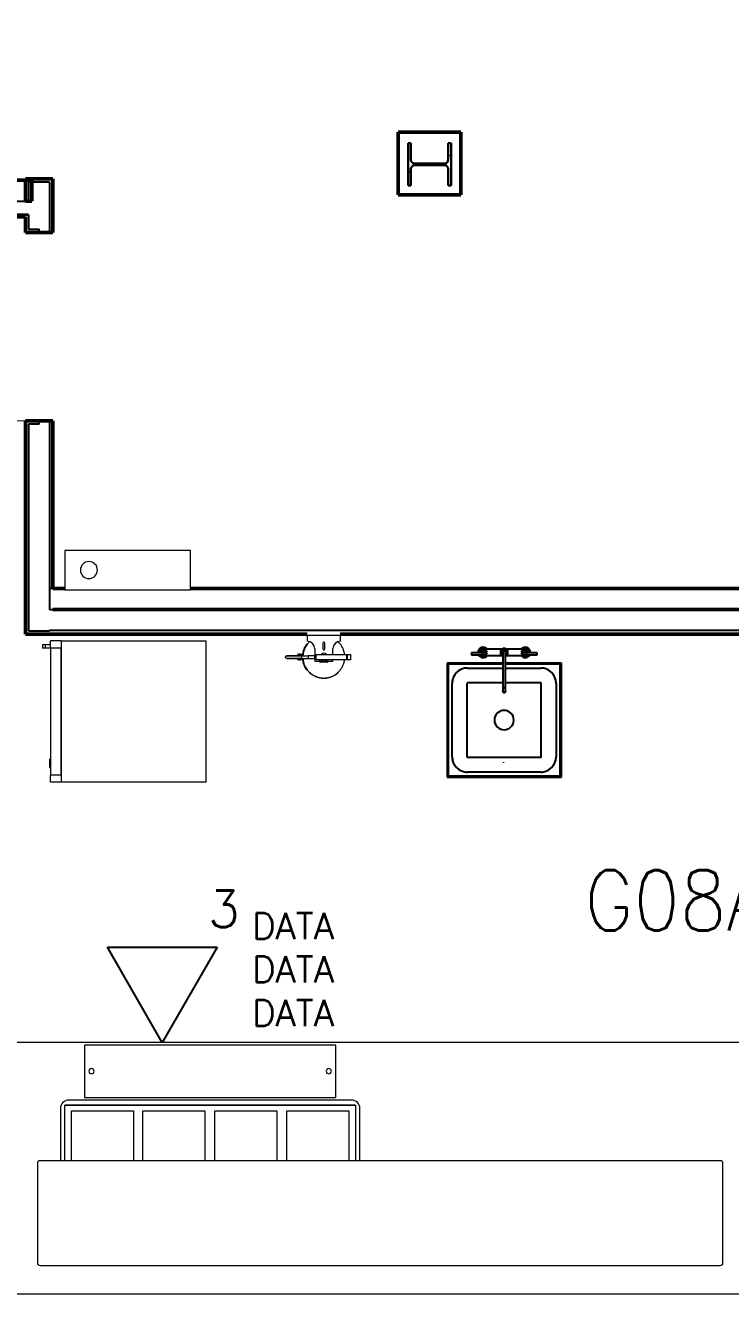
# Model space of a CAD drawing. Header units: inches. Extents: x -460 to 10305, y -938 to 5356.
# Drawn here: x 922.5 to 1057.3, y 827.4 to 1069.8 of the extents above; entities that cross this region are included whole.
import ezdxf
from ezdxf import colors
from ezdxf.entities.mleader import LeaderData, LeaderLine
from ezdxf.enums import TextEntityAlignment as Align
from ezdxf.math import Vec2, Vec3

# ---------------------------------------------------------------- set-up
doc = ezdxf.new("R2010")
doc.units = ezdxf.units.IN
doc.header["$MEASUREMENT"] = 0
doc.set_wipeout_variables(frame=1)
doc.layers.add('01-0263-G-DWG-BFP-ARCH$0$SP-CASE', color=11, linetype='Continuous', lineweight=13)
doc.layers.add('01-0263-G-DWG-BFP-ARCH$0$SP-COLUMNS', color=40, linetype='Continuous', lineweight=13)
for name, color, linetype in [('01-0263-G-DWG-BFP-ARCH$0$SP-DOOR', 5, 'Continuous'), ('01-0263-G-DWG-BFP-ARCH$0$SP-FIXT', 35, 'Continuous'), ('01-0263-G-DWG-BFP-ARCH$0$SP-RMNO', 7, 'Continuous'), ('01-0263-G-DWG-BFP-ARCH$0$SP-ROOM', 7, 'Continuous'), ('01-0263-G-DWG-BFP-ARCH$0$SP-WALL', 7, 'Continuous'), ('T-Comm-E', 1, 'Continuous'), ('T-Detl-Wrko-ISD50184 Kitchen Ringer', 150, 'Continuous')]:
    doc.layers.add(name, color=color, linetype=linetype)
doc.layers.get('01-0263-G-DWG-BFP-ARCH$0$SP-ROOM').off()
doc.styles.add('01-0263-G-DWG-BFP-ARCH$0$ROMANS', font='ROMANS.shx', dxfattribs={"width": 0.9})
doc.styles.add('3-32', font='SIMPLEX.shx', dxfattribs={"height": 9})

# ---------------------------------------------------------------- blocks, each defined once
blk = doc.blocks.new('01-0263-G-DWG-BFP-ARCH$0$W-Wide Flange-Column - W8X40-V50-GROUND FLOOR - PROPOSED')
at = {"layer": '01-0263-G-DWG-BFP-ARCH$0$SP-COLUMNS', "lineweight": 9}
h = blk.add_hatch(dxfattribs=at)
h.set_pattern_fill('FP_62', color=256, style=0, pattern_type=2)
h.set_pattern_definition([(315, (-320.972, 290.9), (9.5035, 9.5035), []), (315, (-306.572, 290.9), (9.5035, 9.5035), [])])
h.paths.add_polyline_path([(-4.04, -3.57), (-4.04, -4.13), (4.03, -4.13), (4.03, -3.57), (0.87, -3.57), (0.38, -3.36), (0.18, -2.88), (0.18, 2.87), (0.38, 3.36), (0.87, 3.56), (4.03, 3.56), (4.03, 4.12), (-4.04, 4.12), (-4.04, 3.56), (-0.87, 3.56), (-0.38, 3.36), (-0.18, 2.87), (-0.18, -2.88), (-0.38, -3.36), (-0.87, -3.57)], flags=0)
at = {"layer": '01-0263-G-DWG-BFP-ARCH$0$SP-COLUMNS', "lineweight": 30}
for p, q in [((4.03, 4.12), (-4.04, 4.12)), ((-4.04, 4.12), (-4.04, 3.56)), ((-4.04, 3.56), (-0.87, 3.56)), ((-0.18, 2.87), (-0.18, -2.88)), ((0.18, -2.88), (0.18, 2.87)), ((0.87, 3.56), (4.03, 3.56)), ((4.03, 3.56), (4.03, 4.12)), ((-0.87, -3.57), (-4.04, -3.57)), ((-4.04, -3.57), (-4.04, -4.13)), ((-4.04, -4.13), (4.03, -4.13)), ((4.03, -3.57), (0.87, -3.57)), ((4.03, -4.13), (4.03, -3.57))]:
    blk.add_line(p, q, dxfattribs=at)
for centre, start, end in [((-0.87, 2.87), 0, 90), ((0.87, 2.87), 90, 180), ((-0.87, -2.88), 270, 0), ((0.87, -2.88), 180, 270)]:
    blk.add_arc(centre, 0.69, start, end, dxfattribs=at)
blk = doc.blocks.new('01-0263-G-DWG-BFP-ARCH$0$FMGRM1')
at = {"style": '01-0263-G-DWG-BFP-ARCH$0$ROMANS', "width": 0.9}
for tag, p in [('RMAREA', (0, -0.2836)), ('DATA1', (0, -0.443)), ('DATA2', (0, -0.6024)), ('DATA3', (0, -0.7618)), ('DATA4', (0, -0.9213)), ('DATA5', (0, -1.0807))]:
    blk.add_attdef(tag, text='', height=0.1172, dxfattribs=at).set_placement(p, align=Align.CENTER)
at = {"linetype": 'Continuous'}
blk.add_wipeout([(-0.375, -0.125), (0.375, -0.125), (0.375, 0.125), (-0.375, 0.125)], dxfattribs=at)
at = {"layer": '01-0263-G-DWG-BFP-ARCH$0$SP-RMNO', "style": '01-0263-G-DWG-BFP-ARCH$0$ROMANS', "width": 0.9}
blk.add_attdef('RMNUMB', text='', height=0.16, dxfattribs=at).set_placement((0, 0), align=Align.MIDDLE)
blk = doc.blocks.new('01-0263-G-DWG-BFP-ARCH', base_point=(1295.16, 1352.86))
at = {"layer": '01-0263-G-DWG-BFP-ARCH$0$SP-CASE'}
for p, q in [((2248.94, 2319.12), (2224.94, 2319.12)), ((2224.94, 2319.12), (2224.94, 2311.62)), ((2248.94, 2311.62), (2248.94, 2319.12)), ((2224.94, 2311.62), (2248.94, 2311.62)), ((2220.7, 2301.18), (2221.2, 2301.18)), ((2220.7, 2301.18), (2220.7, 2300.43)), ((2221.2, 2301.18), (2222.2, 2301.18)), ((2221.2, 2301.18), (2221.2, 2300.43)), ((2222.2, 2300.54), (2222.2, 2301.87)), ((2224.26, 2301.87), (2222.2, 2301.87)), ((2224.26, 2301.87), (2224.26, 2300.54)), ((2224.26, 2301.87), (2251.95, 2301.87)), ((2224.26, 2301.87), (2224.26, 2274.87)), ((2251.95, 2274.87), (2251.95, 2301.87)), ((2271.27, 2301.18), (2271.18, 2301.27)), ((2277.61, 2302.87), (2271.28, 2302.87)), ((2271.28, 2302.87), (2271.28, 2301.79)), ((2274.32, 2300.25), (2274.32, 2301.48)), ((2274.57, 2301.48), (2274.57, 2300.25)), ((2277.61, 2301.79), (2277.61, 2302.87)), ((2221.2, 2300.43), (2220.7, 2300.43)), ((2222.2, 2300.43), (2221.2, 2300.43)), ((2222.2, 2300.54), (2224.26, 2300.54)), ((2222.2, 2300.54), (2224.26, 2300.54)), ((2222.2, 2300.54), (2222.2, 2276.21)), ((2224.26, 2276.21), (2224.26, 2300.54)), ((2269.61, 2299.27), (2269.53, 2299.36)), ((2272.7, 2299), (2271.45, 2299)), ((2271.45, 2299), (2271.45, 2299)), ((2271.45, 2298.5), (2272.7, 2298.5)), ((2272.7, 2300.37), (2272.7, 2299.04)), ((2272.95, 2299.08), (2272.7, 2299.08)), ((2272.7, 2298.75), (2272.7, 2299.04)), ((2272.7, 2298.46), (2272.7, 2298.75)), ((2272.7, 2298.46), (2272.7, 2298)), ((2272.7, 2298.42), (2272.95, 2298.42)), ((2272.95, 2299.25), (2278.87, 2299.25)), ((2272.95, 2299.25), (2272.95, 2298.25)), ((2278.87, 2298.25), (2272.95, 2298.25)), ((2273.7, 2298), (2273.7, 2298.25)), ((2274.2, 2298.25), (2274.2, 2298)), ((2274.7, 2298), (2274.7, 2298.25)), ((2275.2, 2298.25), (2275.2, 2298)), ((2276.2, 2299.25), (2276.2, 2300.37)), ((2276.2, 2298), (2276.2, 2298.25)), ((2278.87, 2299.25), (2278.92, 2299.25)), ((2278.87, 2298.25), (2278.87, 2299.25)), ((2278.92, 2298.25), (2278.87, 2298.25)), ((2278.92, 2299.25), (2279.53, 2299.25)), ((2278.92, 2299.25), (2278.92, 2298.25)), ((2279.53, 2298.25), (2278.92, 2298.25)), ((2278.93, 2298.25), (2278.93, 2299.25)), ((2279.53, 2299.25), (2279.53, 2298.25)), ((2269.53, 2298.14), (2269.61, 2298.23)), ((2271.18, 2296.23), (2271.27, 2296.31)), ((2271.7, 2295.84), (2271.68, 2295.81)), ((2272.7, 2298), (2273.7, 2298)), ((2273.7, 2298), (2273.7, 2297.75)), ((2273.72, 2298), (2273.7, 2298)), ((2273.7, 2298), (2275.2, 2298)), ((2275.2, 2297.75), (2273.7, 2297.75)), ((2273.7, 2297.75), (2273.72, 2297.75)), ((2273.76, 2297.81), (2273.76, 2297.75)), ((2275.13, 2297.75), (2275.13, 2297.81)), ((2275.2, 2298), (2275.17, 2298)), ((2275.17, 2297.75), (2275.2, 2297.75)), ((2275.2, 2298), (2276.2, 2298)), ((2275.2, 2297.75), (2275.2, 2298)), ((2277.21, 2295.81), (2277.19, 2295.84)), ((2222.2, 2279.27), (2222.1, 2279.27)), ((2222.1, 2279.27), (2222.1, 2279.24)), ((2222.1, 2277.69), (2222.1, 2279.27)), ((2222.2, 2279.11), (2222.15, 2279.11)), ((2222.1, 2277.72), (2222.1, 2277.69)), ((2222.1, 2277.69), (2222.2, 2277.69)), ((2222.15, 2277.84), (2222.2, 2277.84)), ((2222.2, 2274.87), (2222.2, 2276.21)), ((2224.26, 2276.21), (2222.2, 2276.21)), ((2224.26, 2276.21), (2222.2, 2276.21)), ((2224.26, 2274.87), (2222.2, 2274.87)), ((2224.26, 2276.21), (2224.26, 2274.87)), ((2251.95, 2274.87), (2224.26, 2274.87)), ((2551.2, 2225.14), (2109.88, 2225.14)), ((2276.73, 2224.64), (2228.73, 2224.64)), ((2228.73, 2224.64), (2228.73, 2214.64)), ((2276.73, 2214.64), (2276.73, 2224.64)), ((2279.73, 2214.14), (2225.73, 2214.14)), ((2228.73, 2214.64), (2276.73, 2214.64)), ((2224.1, 2212.51), (2224.1, 2202.55)), ((2224.98, 2202.55), (2224.98, 2213.14)), ((2224.98, 2213.14), (2280.48, 2213.14)), ((2224.98, 2202.55), (2224.98, 2213.14)), ((2280.48, 2213.14), (2224.98, 2213.14)), ((2226.23, 2202.55), (2226.23, 2212.07)), ((2226.23, 2212.07), (2238.1, 2212.07)), ((2238.1, 2212.07), (2238.1, 2202.55)), ((2239.85, 2202.55), (2239.85, 2212.07)), ((2239.85, 2212.07), (2251.73, 2212.07)), ((2251.73, 2212.07), (2251.73, 2202.55)), ((2253.6, 2202.55), (2253.6, 2212.07)), ((2253.6, 2212.07), (2265.48, 2212.07)), ((2265.48, 2212.07), (2265.48, 2202.55)), ((2267.35, 2202.55), (2267.35, 2212.07)), ((2267.35, 2212.07), (2279.23, 2212.07)), ((2279.23, 2212.07), (2279.23, 2202.55)), ((2280.48, 2213.14), (2280.48, 2202.55)), ((2280.48, 2213.14), (2280.48, 2202.55)), ((2281.35, 2202.55), (2281.35, 2212.51)), ((2219.72, 2202.05), (2219.72, 2183.05)), ((2350.22, 2202.55), (2220.22, 2202.55)), ((2350.72, 2183.05), (2350.72, 2202.05)), ((2220.22, 2182.55), (2350.22, 2182.55)), ((2105.82, 2177.14), (2551.2, 2177.14))]:
    blk.add_line(p, q, dxfattribs=at)
for points in [[(2271.72, 2301.68), (2271.61, 2301.57), (2271.5, 2301.45), (2271.39, 2301.33), (2271.29, 2301.21), (2271.19, 2301.08), (2271.1, 2300.95), (2271.02, 2300.81), (2270.94, 2300.67), (2270.86, 2300.53), (2270.8, 2300.39), (2270.73, 2300.24), (2270.68, 2300.09), (2270.63, 2299.94), (2270.58, 2299.78), (2270.54, 2299.63), (2270.51, 2299.47), (2270.49, 2299.31), (2270.47, 2299.15), (2270.45, 2299)], [(2278.41, 2299.25), (2278.39, 2299.39), (2278.37, 2299.54), (2278.33, 2299.7), (2278.29, 2299.85), (2278.24, 2300.01), (2278.19, 2300.16), (2278.13, 2300.31), (2278.06, 2300.45), (2277.99, 2300.6), (2277.92, 2300.74), (2277.83, 2300.87), (2277.75, 2301.01), (2277.65, 2301.14), (2277.56, 2301.26), (2277.45, 2301.39), (2277.34, 2301.5), (2277.23, 2301.62), (2277.15, 2301.7)], [(2267.15, 2298.75), (2267.15, 2298.81), (2267.18, 2298.87), (2267.22, 2298.92), (2267.26, 2298.96), (2267.32, 2298.99), (2267.38, 2299), (2267.4, 2299)], [(2267.4, 2298.5), (2267.35, 2298.5), (2267.29, 2298.52), (2267.23, 2298.56), (2267.2, 2298.6), (2267.17, 2298.63), (2267.15, 2298.69), (2267.15, 2298.75)], [(2268.52, 2299), (2269.09, 2299), (2269.61, 2299), (2269.86, 2299), (2269.92, 2299), (2269.5, 2299), (2268.72, 2299), (2268.7, 2299), (2268.67, 2299), (2268.65, 2299), (2268.63, 2299), (2268.61, 2299), (2268.58, 2299), (2268.56, 2299), (2268.54, 2299), (2268.52, 2299), (2268.5, 2299), (2268.47, 2299), (2268.45, 2299), (2268.43, 2299), (2268.41, 2299), (2268.39, 2299), (2268.37, 2299), (2268.35, 2299), (2268.33, 2299), (2268.3, 2299), (2268.28, 2299), (2268.26, 2299), (2268.24, 2299), (2268.22, 2299), (2268.21, 2299), (2268.19, 2299), (2268.17, 2299), (2268.15, 2299), (2268.13, 2299), (2268.11, 2299), (2268.09, 2299), (2268.07, 2299), (2268.06, 2299), (2268.04, 2299), (2268.02, 2299), (2268, 2299), (2267.99, 2299), (2267.97, 2299), (2267.95, 2299), (2267.94, 2299), (2267.92, 2299), (2267.91, 2299), (2267.89, 2299), (2267.88, 2299), (2267.86, 2299), (2267.85, 2299), (2267.83, 2299), (2267.82, 2299), (2267.8, 2299), (2267.79, 2299), (2267.77, 2299), (2267.76, 2299), (2267.75, 2299), (2267.74, 2299), (2267.72, 2299), (2267.71, 2299), (2267.7, 2299), (2267.69, 2299), (2267.67, 2299), (2267.66, 2299), (2267.65, 2299), (2267.64, 2299), (2267.63, 2299), (2267.62, 2299), (2267.61, 2299), (2267.6, 2299), (2267.59, 2299), (2267.58, 2299), (2267.57, 2299), (2267.56, 2299), (2267.55, 2299), (2267.54, 2299), (2267.53, 2299), (2267.52, 2299), (2267.52, 2299), (2267.51, 2299), (2267.5, 2299), (2267.49, 2299), (2267.49, 2299), (2267.48, 2299), (2267.47, 2299), (2267.47, 2299), (2267.46, 2299), (2267.46, 2299), (2267.45, 2299), (2267.44, 2299), (2267.44, 2299), (2267.43, 2299), (2267.43, 2299), (2267.43, 2299), (2267.42, 2299), (2267.42, 2299), (2267.41, 2299), (2267.41, 2299), (2267.41, 2299), (2267.41, 2299), (2267.4, 2299), (2267.4, 2299), (2267.4, 2299), (2267.4, 2299), (2267.4, 2299), (2267.4, 2299), (2267.4, 2299), (2267.4, 2299), (2267.4, 2299), (2267.4, 2299), (2267.4, 2299), (2267.4, 2299), (2267.4, 2299), (2267.4, 2299), (2267.4, 2299), (2267.41, 2299), (2267.41, 2299), (2267.41, 2299), (2267.42, 2299), (2267.42, 2299), (2267.42, 2299), (2267.43, 2299), (2267.43, 2299), (2267.44, 2299), (2267.44, 2299), (2267.45, 2299), (2267.46, 2299), (2267.46, 2299), (2267.47, 2299), (2267.48, 2299), (2267.49, 2299), (2267.49, 2299), (2267.5, 2299), (2267.51, 2299), (2267.52, 2299), (2267.53, 2299), (2267.54, 2299), (2267.55, 2299), (2267.56, 2299), (2267.58, 2299), (2267.59, 2299), (2267.6, 2299), (2267.61, 2299), (2267.63, 2299), (2267.64, 2299), (2267.66, 2299), (2267.67, 2299), (2267.69, 2299), (2267.7, 2299), (2267.72, 2299), (2267.74, 2299), (2267.75, 2299), (2267.77, 2299), (2267.79, 2299), (2267.81, 2299), (2267.83, 2299), (2267.85, 2299), (2267.87, 2299), (2267.89, 2299), (2267.92, 2299), (2267.94, 2299), (2267.96, 2299), (2267.99, 2299), (2268.01, 2299), (2268.04, 2299), (2268.06, 2299), (2268.09, 2299), (2268.12, 2299), (2268.14, 2299), (2268.17, 2299), (2268.2, 2299), (2268.23, 2299), (2268.26, 2299), (2268.29, 2299), (2268.32, 2299), (2268.36, 2299), (2268.39, 2299), (2268.42, 2299), (2268.46, 2299), (2268.49, 2299), (2268.53, 2299), (2268.57, 2299), (2268.6, 2299), (2268.64, 2299), (2268.68, 2299), (2268.72, 2299), (2268.76, 2299), (2268.8, 2299), (2268.84, 2299), (2268.89, 2299), (2268.93, 2299), (2268.97, 2299), (2269.02, 2299), (2269.06, 2299), (2269.11, 2299), (2269.6, 2299), (2270.48, 2299), (2271.23, 2299), (2271.45, 2299)], [(2268.52, 2298.5), (2269.09, 2298.5), (2269.61, 2298.5), (2269.86, 2298.5), (2269.92, 2298.5), (2269.5, 2298.5), (2268.72, 2298.5), (2268.7, 2298.5), (2268.67, 2298.5), (2268.65, 2298.5), (2268.63, 2298.5), (2268.61, 2298.5), (2268.58, 2298.5), (2268.56, 2298.5), (2268.54, 2298.5), (2268.52, 2298.5), (2268.5, 2298.5), (2268.47, 2298.5), (2268.45, 2298.5), (2268.43, 2298.5), (2268.41, 2298.5), (2268.39, 2298.5), (2268.37, 2298.5), (2268.35, 2298.5), (2268.33, 2298.5), (2268.3, 2298.5), (2268.28, 2298.5), (2268.26, 2298.5), (2268.24, 2298.5), (2268.22, 2298.5), (2268.21, 2298.5), (2268.19, 2298.5), (2268.17, 2298.5), (2268.15, 2298.5), (2268.13, 2298.5), (2268.11, 2298.5), (2268.09, 2298.5), (2268.07, 2298.5), (2268.06, 2298.5), (2268.04, 2298.5), (2268.02, 2298.5), (2268, 2298.5), (2267.99, 2298.5), (2267.97, 2298.5), (2267.95, 2298.5), (2267.94, 2298.5), (2267.92, 2298.5), (2267.91, 2298.5), (2267.89, 2298.5), (2267.88, 2298.5), (2267.86, 2298.5), (2267.85, 2298.5), (2267.83, 2298.5), (2267.82, 2298.5), (2267.8, 2298.5), (2267.79, 2298.5), (2267.77, 2298.5), (2267.76, 2298.5), (2267.75, 2298.5), (2267.74, 2298.5), (2267.72, 2298.5), (2267.71, 2298.5), (2267.7, 2298.5), (2267.69, 2298.5), (2267.67, 2298.5), (2267.66, 2298.5), (2267.65, 2298.5), (2267.64, 2298.5), (2267.63, 2298.5), (2267.62, 2298.5), (2267.61, 2298.5), (2267.6, 2298.5), (2267.59, 2298.5), (2267.58, 2298.5), (2267.57, 2298.5), (2267.56, 2298.5), (2267.55, 2298.5), (2267.54, 2298.5), (2267.53, 2298.5), (2267.52, 2298.5), (2267.52, 2298.5), (2267.51, 2298.5), (2267.5, 2298.5), (2267.49, 2298.5), (2267.49, 2298.5), (2267.48, 2298.5), (2267.47, 2298.5), (2267.47, 2298.5), (2267.46, 2298.5), (2267.46, 2298.5), (2267.45, 2298.5), (2267.44, 2298.5), (2267.44, 2298.5), (2267.43, 2298.5), (2267.43, 2298.5), (2267.43, 2298.5), (2267.42, 2298.5), (2267.42, 2298.5), (2267.41, 2298.5), (2267.41, 2298.5), (2267.41, 2298.5), (2267.41, 2298.5), (2267.4, 2298.5), (2267.4, 2298.5), (2267.4, 2298.5), (2267.4, 2298.5), (2267.4, 2298.5), (2267.4, 2298.5), (2267.4, 2298.5), (2267.4, 2298.5), (2267.4, 2298.5), (2267.4, 2298.5), (2267.4, 2298.5), (2267.4, 2298.5), (2267.4, 2298.5), (2267.4, 2298.5), (2267.4, 2298.5), (2267.41, 2298.5), (2267.41, 2298.5), (2267.41, 2298.5), (2267.42, 2298.5), (2267.42, 2298.5), (2267.42, 2298.5), (2267.43, 2298.5), (2267.43, 2298.5), (2267.44, 2298.5), (2267.44, 2298.5), (2267.45, 2298.5), (2267.46, 2298.5), (2267.46, 2298.5), (2267.47, 2298.5), (2267.48, 2298.5), (2267.49, 2298.5), (2267.49, 2298.5), (2267.5, 2298.5), (2267.51, 2298.5), (2267.52, 2298.5), (2267.53, 2298.5), (2267.54, 2298.5), (2267.55, 2298.5), (2267.56, 2298.5), (2267.58, 2298.5), (2267.59, 2298.5), (2267.6, 2298.5), (2267.61, 2298.5), (2267.63, 2298.5), (2267.64, 2298.5), (2267.66, 2298.5), (2267.67, 2298.5), (2267.69, 2298.5), (2267.7, 2298.5), (2267.72, 2298.5), (2267.74, 2298.5), (2267.75, 2298.5), (2267.77, 2298.5), (2267.79, 2298.5), (2267.81, 2298.5), (2267.83, 2298.5), (2267.85, 2298.5), (2267.87, 2298.5), (2267.89, 2298.5), (2267.92, 2298.5), (2267.94, 2298.5), (2267.96, 2298.5), (2267.99, 2298.5), (2268.01, 2298.5), (2268.04, 2298.5), (2268.06, 2298.5), (2268.09, 2298.5), (2268.12, 2298.5), (2268.14, 2298.5), (2268.17, 2298.5), (2268.2, 2298.5), (2268.23, 2298.5), (2268.26, 2298.5), (2268.29, 2298.5), (2268.32, 2298.5), (2268.36, 2298.5), (2268.39, 2298.5), (2268.42, 2298.5), (2268.46, 2298.5), (2268.49, 2298.5), (2268.53, 2298.5), (2268.57, 2298.5), (2268.6, 2298.5), (2268.64, 2298.5), (2268.68, 2298.5), (2268.72, 2298.5), (2268.76, 2298.5), (2268.8, 2298.5), (2268.84, 2298.5), (2268.89, 2298.5), (2268.93, 2298.5), (2268.97, 2298.5), (2269.02, 2298.5), (2269.06, 2298.5), (2269.11, 2298.5), (2269.6, 2298.5), (2270.48, 2298.5), (2271.23, 2298.5), (2271.45, 2298.5)], [(2269.95, 2299), (2270, 2298.99), (2270.06, 2298.97), (2270.11, 2298.94), (2270.15, 2298.9), (2270.17, 2298.86), (2270.19, 2298.81), (2270.2, 2298.75)], [(2270.2, 2298.75), (2270.19, 2298.69), (2270.17, 2298.63), (2270.13, 2298.58), (2270.08, 2298.54), (2270.02, 2298.51), (2269.96, 2298.5), (2269.95, 2298.5)], [(2270.45, 2298.51), (2270.46, 2298.43), (2270.47, 2298.27), (2270.5, 2298.11), (2270.52, 2297.95), (2270.56, 2297.8), (2270.6, 2297.64), (2270.65, 2297.49), (2270.7, 2297.34), (2270.76, 2297.19), (2270.83, 2297.05), (2270.9, 2296.9), (2270.97, 2296.76), (2271.06, 2296.62), (2271.14, 2296.49), (2271.24, 2296.36), (2271.33, 2296.23), (2271.44, 2296.11), (2271.55, 2295.99), (2271.66, 2295.88), (2271.78, 2295.77), (2271.9, 2295.67), (2272.02, 2295.57), (2272.15, 2295.47), (2272.28, 2295.38), (2272.42, 2295.3), (2272.56, 2295.22), (2272.7, 2295.15), (2272.85, 2295.08), (2273, 2295.02), (2273.15, 2294.97), (2273.3, 2294.92), (2273.45, 2294.87), (2273.61, 2294.84), (2273.77, 2294.81), (2273.92, 2294.78), (2274.08, 2294.77), (2274.24, 2294.75), (2274.4, 2294.75), (2274.56, 2294.75), (2274.72, 2294.76), (2274.88, 2294.77), (2275.04, 2294.79), (2275.2, 2294.82), (2275.35, 2294.85), (2275.51, 2294.89), (2275.66, 2294.94), (2275.81, 2294.99), (2275.96, 2295.05), (2276.11, 2295.11), (2276.25, 2295.18), (2276.4, 2295.26), (2276.53, 2295.34), (2276.67, 2295.42), (2276.8, 2295.51), (2276.93, 2295.61), (2277.05, 2295.71), (2277.17, 2295.82), (2277.28, 2295.93), (2277.39, 2296.05), (2277.5, 2296.17), (2277.6, 2296.29), (2277.7, 2296.42), (2277.79, 2296.55), (2277.87, 2296.69), (2277.95, 2296.83), (2278.03, 2296.97), (2278.09, 2297.11), (2278.16, 2297.26), (2278.21, 2297.41), (2278.26, 2297.56), (2278.31, 2297.71), (2278.35, 2297.87), (2278.38, 2298.03), (2278.41, 2298.18), (2278.41, 2298.25)], [(2271.45, 2299), (2271.44, 2299), (2271.44, 2298.97), (2271.43, 2298.91), (2271.43, 2298.83), (2271.43, 2298.75)], [(2271.43, 2298.75), (2271.43, 2298.66), (2271.43, 2298.59), (2271.44, 2298.53), (2271.44, 2298.5), (2271.45, 2298.5)], [(2271.45, 2298.5), (2271.45, 2298.5)]]:
    blk.add_lwpolyline(points, dxfattribs=at)
for centre, radius, start, end in [((2229.56, 2315.37), 1.63, 0, 180), ((2229.56, 2315.37), 1.62, 180, 0), ((2274.45, 2298.75), 4.13, 142.2907, 175.3801), ((2274.45, 2298.75), 4, 142.5199, 158.9786), ((2271.28, 2300.37), 1.41, 0, 90), ((2274.45, 2301.48), 0.125, 0, 180), ((2277.61, 2300.37), 1.41, 90, 180), ((2269.63, 2299.25), 0.145, 129.8318, 298.1682), ((2269.63, 2298.25), 0.145, 61.8318, 230.1682), ((2269.63, 2299.25), 0.0197, 129.8318, 298.1682), ((2269.63, 2298.25), 0.0197, 61.8318, 230.1682), ((2269.89, 2298.75), 0.55, 37.1332, 118.1682), ((2269.89, 2298.75), 0.55, 241.8318, 322.8668), ((2269.89, 2298.75), 0.425, 35.7653, 118.1682), ((2269.89, 2298.75), 0.425, 241.8318, 324.2359), ((2274.45, 2298.75), 4.13, 184.6199, 217.7093), ((2274.45, 2298.75), 4, 163.1027, 176.5451), ((2274.45, 2298.75), 4, 183.4548, 196.8973), ((2274.45, 2298.75), 0.75, 45, 135), ((2274.45, 2298.75), 0.75, 45, 135), ((2274.45, 2300.25), 0.125, 180, 360), ((2274.45, 2298.75), 4, 201.0214, 217.4801), ((2274.45, 2298.75), 4, 226.7159, 238.0736), ((2274.45, 2298.75), 0.75, 225, 251.6288), ((2274.45, 2298.75), 0.75, 288.3712, 315), ((2274.45, 2298.75), 4, 301.9264, 313.2841), ((2274.45, 2298.75), 4.03, 226.7026, 313.2974), ((2274.45, 2298.75), 4, 241.144, 258.3087), ((2274.45, 2298.75), 4.03, 256.7026, 283.2974), ((2274.45, 2298.75), 4, 263.05, 276.95), ((2274.45, 2298.75), 4, 281.6913, 298.856), ((2230.05, 2219.64), 0.5, 0, 180), ((2230.05, 2219.64), 0.5, 180, 0), ((2275.4, 2219.64), 0.5, 0, 180), ((2275.4, 2219.64), 0.5, 180, 0), ((2225.73, 2212.51), 1.63, 90, 180), ((2279.73, 2212.51), 1.62, 0, 90), ((2220.22, 2202.05), 0.5, 90, 180), ((2350.22, 2202.05), 0.5, 0, 90), ((2220.22, 2183.05), 0.5, 180, 270), ((2350.22, 2183.05), 0.5, 270, 0)]:
    blk.add_arc(centre, radius, start, end, dxfattribs=at)
at = {"layer": '01-0263-G-DWG-BFP-ARCH$0$SP-DOOR', "lineweight": 9}
blk.add_arc((2217.41, 2379.86), 36, 180, 270, dxfattribs=at)
at = {"layer": '01-0263-G-DWG-BFP-ARCH$0$SP-FIXT'}
for p, q in [((2302.66, 2299.64), (2304.7, 2299.64)), ((2302.66, 2299.64), (2302.66, 2299.14)), ((2304.7, 2299.14), (2302.66, 2299.14)), ((2304.59, 2300.26), (2304.23, 2299.64)), ((2304.59, 2300.26), (2304.23, 2299.64)), ((2304.55, 2299.14), (2304.62, 2299.03)), ((2304.55, 2299.14), (2304.62, 2299.03)), ((2305.3, 2300.26), (2304.59, 2300.26)), ((2305.3, 2300.26), (2304.59, 2300.26)), ((2304.62, 2299.03), (2305.3, 2299.03)), ((2304.62, 2299.03), (2305.3, 2299.03)), ((2304.7, 2299.64), (2305.27, 2299.64)), ((2304.7, 2299.64), (2304.7, 2299.14)), ((2305.27, 2299.14), (2304.7, 2299.14)), ((2308.57, 2300.27), (2305.03, 2300.27)), ((2305.03, 2299.02), (2308.57, 2299.02)), ((2305.27, 2299.64), (2305.32, 2299.64)), ((2305.27, 2299.14), (2305.27, 2299.64)), ((2305.32, 2299.14), (2305.27, 2299.14)), ((2305.66, 2299.64), (2305.3, 2300.26)), ((2305.66, 2299.64), (2305.3, 2300.26)), ((2305.3, 2299.03), (2305.66, 2299.64)), ((2305.3, 2299.03), (2305.66, 2299.64)), ((2305.32, 2299.64), (2305.32, 2299.14)), ((2308.92, 2300.47), (2308.2, 2300.06)), ((2308.2, 2300.06), (2308.2, 2299.23)), ((2308.2, 2299.23), (2308.68, 2298.95)), ((2308.67, 2299.64), (2308.67, 2292.85)), ((2309.63, 2300.06), (2308.92, 2300.47)), ((2309.16, 2298.95), (2309.63, 2299.23)), ((2309.17, 2292.85), (2309.17, 2299.64)), ((2313.08, 2300.27), (2309.27, 2300.27)), ((2309.27, 2299.02), (2313.08, 2299.02)), ((2309.63, 2299.23), (2309.63, 2300.06)), ((2312.53, 2300.26), (2312.17, 2299.64)), ((2312.53, 2300.26), (2312.17, 2299.64)), ((2312.17, 2299.64), (2312.56, 2299.03)), ((2312.17, 2299.64), (2312.56, 2299.03)), ((2312.51, 2299.64), (2312.56, 2299.64)), ((2312.51, 2299.64), (2312.51, 2299.14)), ((2312.56, 2299.14), (2312.51, 2299.14)), ((2313.24, 2300.26), (2312.53, 2300.26)), ((2313.24, 2300.26), (2312.53, 2300.26)), ((2312.56, 2299.64), (2313.13, 2299.64)), ((2312.56, 2299.14), (2312.56, 2299.64)), ((2313.13, 2299.14), (2312.56, 2299.14)), ((2312.56, 2299.03), (2313.24, 2299.03)), ((2312.56, 2299.03), (2313.24, 2299.03)), ((2313.13, 2299.64), (2315.17, 2299.64)), ((2313.13, 2299.64), (2313.13, 2299.14)), ((2315.17, 2299.14), (2313.13, 2299.14)), ((2313.6, 2299.64), (2313.24, 2300.26)), ((2313.6, 2299.64), (2313.24, 2300.26)), ((2313.24, 2299.03), (2313.31, 2299.14)), ((2313.24, 2299.03), (2313.31, 2299.14)), ((2315.17, 2299.64), (2315.17, 2299.14)), ((2298.02, 2297.59), (2298.02, 2275.84)), ((2308.68, 2297.59), (2298.02, 2297.59)), ((2298.08, 2275.9), (2298.08, 2297.53)), ((2298.08, 2297.53), (2308.68, 2297.53)), ((2308.68, 2297.38), (2298.23, 2297.38)), ((2298.23, 2297.38), (2298.23, 2276.05)), ((2298.23, 2297.38), (2298.23, 2276.05)), ((2308.68, 2297.38), (2298.23, 2297.38)), ((2301.9, 2296.65), (2308.68, 2296.65)), ((2309.15, 2296.65), (2315.9, 2296.65)), ((2319.87, 2297.59), (2309.16, 2297.59)), ((2309.16, 2297.53), (2319.81, 2297.53)), ((2319.62, 2297.38), (2309.16, 2297.38)), ((2319.66, 2297.38), (2309.16, 2297.38)), ((2319.62, 2276.05), (2319.62, 2297.38)), ((2319.66, 2276.05), (2319.66, 2297.38)), ((2319.81, 2275.9), (2319.81, 2297.53)), ((2319.87, 2275.84), (2319.87, 2297.59)), ((2298.96, 2279.72), (2298.96, 2293.72)), ((2301.79, 2293.72), (2301.79, 2279.72)), ((2301.79, 2293.72), (2301.79, 2279.72)), ((2308.67, 2293.82), (2301.9, 2293.82)), ((2308.67, 2293.82), (2301.9, 2293.82)), ((2315.9, 2293.82), (2309.17, 2293.82)), ((2315.9, 2293.82), (2309.17, 2293.82)), ((2316, 2279.72), (2316, 2293.72)), ((2316, 2279.72), (2316, 2293.72)), ((2318.83, 2293.72), (2318.83, 2279.72)), ((2301.9, 2279.61), (2315.9, 2279.61)), ((2301.9, 2279.61), (2315.9, 2279.61)), ((2315.9, 2276.78), (2301.9, 2276.78)), ((2298.02, 2275.84), (2319.87, 2275.84)), ((2319.81, 2275.9), (2298.08, 2275.9)), ((2298.23, 2276.05), (2319.62, 2276.05)), ((2298.23, 2276.05), (2319.66, 2276.05))]:
    blk.add_line(p, q, dxfattribs=at)
for points in [[(2308.67, 2292.85), (2308.67, 2292.83), (2308.67, 2292.81), (2308.67, 2292.8), (2308.67, 2292.78), (2308.67, 2292.76), (2308.67, 2292.75), (2308.67, 2292.73), (2308.67, 2292.71), (2308.67, 2292.69), (2308.67, 2292.68), (2308.67, 2292.66), (2308.67, 2292.64), (2308.67, 2292.62), (2308.67, 2292.61), (2308.67, 2292.59), (2308.67, 2292.57), (2308.67, 2292.56), (2308.67, 2292.54), (2308.67, 2292.52), (2308.67, 2292.51), (2308.67, 2292.49), (2308.67, 2292.47), (2308.67, 2292.46), (2308.67, 2292.44), (2308.67, 2292.43), (2308.67, 2292.41), (2308.67, 2292.4), (2308.67, 2292.39), (2308.67, 2292.37), (2308.67, 2292.36), (2308.67, 2292.35), (2308.67, 2292.34), (2308.67, 2292.33), (2308.67, 2292.32), (2308.67, 2292.31), (2308.67, 2292.3), (2308.67, 2292.29), (2308.67, 2292.28), (2308.67, 2292.27), (2308.67, 2292.26), (2308.67, 2292.26), (2308.67, 2292.25), (2308.67, 2292.25), (2308.67, 2292.24), (2308.67, 2292.24), (2308.67, 2292.24), (2308.67, 2292.23), (2308.67, 2292.23), (2308.67, 2292.23), (2308.67, 2292.23)], [(2309.17, 2292.23), (2309.17, 2292.22), (2309.17, 2292.21), (2309.16, 2292.2), (2309.16, 2292.19), (2309.16, 2292.18), (2309.16, 2292.17), (2309.16, 2292.16), (2309.15, 2292.15), (2309.15, 2292.14), (2309.15, 2292.13), (2309.14, 2292.13), (2309.14, 2292.12), (2309.13, 2292.11), (2309.13, 2292.1), (2309.12, 2292.09), (2309.12, 2292.08), (2309.11, 2292.07), (2309.1, 2292.07), (2309.1, 2292.06), (2309.09, 2292.05), (2309.08, 2292.05), (2309.08, 2292.04), (2309.07, 2292.03), (2309.06, 2292.03), (2309.05, 2292.02), (2309.04, 2292.02), (2309.03, 2292.01), (2309.02, 2292.01), (2309.02, 2292), (2309.01, 2292), (2309, 2292), (2308.99, 2291.99), (2308.98, 2291.99), (2308.97, 2291.99), (2308.96, 2291.99), (2308.95, 2291.98), (2308.94, 2291.98), (2308.93, 2291.98), (2308.92, 2291.98), (2308.91, 2291.98), (2308.9, 2291.98), (2308.89, 2291.98), (2308.88, 2291.98), (2308.87, 2291.99), (2308.86, 2291.99), (2308.85, 2291.99), (2308.84, 2291.99), (2308.83, 2292), (2308.82, 2292), (2308.81, 2292), (2308.8, 2292.01), (2308.79, 2292.01), (2308.79, 2292.02), (2308.78, 2292.02), (2308.77, 2292.03), (2308.76, 2292.04), (2308.75, 2292.04), (2308.75, 2292.05), (2308.74, 2292.06), (2308.73, 2292.06), (2308.73, 2292.07), (2308.72, 2292.08), (2308.71, 2292.09), (2308.71, 2292.09), (2308.7, 2292.1), (2308.7, 2292.11), (2308.69, 2292.12), (2308.69, 2292.13), (2308.68, 2292.14), (2308.68, 2292.15), (2308.68, 2292.16), (2308.67, 2292.17), (2308.67, 2292.18), (2308.67, 2292.19), (2308.67, 2292.2), (2308.67, 2292.21), (2308.67, 2292.22), (2308.67, 2292.23), (2308.67, 2292.23)], [(2308.67, 2292.23), (2308.67, 2292.23), (2308.67, 2292.23)], [(2309.17, 2292.23), (2309.17, 2292.23), (2309.17, 2292.23), (2309.17, 2292.23), (2309.17, 2292.24), (2309.17, 2292.24), (2309.17, 2292.24), (2309.17, 2292.25), (2309.17, 2292.25), (2309.17, 2292.26), (2309.17, 2292.27), (2309.17, 2292.27), (2309.17, 2292.28), (2309.17, 2292.29), (2309.17, 2292.3), (2309.17, 2292.31), (2309.17, 2292.32), (2309.17, 2292.33), (2309.17, 2292.34), (2309.17, 2292.35), (2309.17, 2292.36), (2309.17, 2292.38), (2309.17, 2292.39), (2309.17, 2292.4), (2309.17, 2292.42), (2309.17, 2292.43), (2309.17, 2292.45), (2309.17, 2292.46), (2309.17, 2292.48), (2309.17, 2292.49), (2309.17, 2292.51), (2309.17, 2292.53), (2309.17, 2292.54), (2309.17, 2292.56), (2309.17, 2292.58), (2309.17, 2292.59), (2309.17, 2292.61), (2309.17, 2292.63), (2309.17, 2292.65), (2309.17, 2292.66), (2309.17, 2292.68), (2309.17, 2292.7), (2309.17, 2292.72), (2309.17, 2292.73), (2309.17, 2292.75), (2309.17, 2292.77), (2309.17, 2292.79), (2309.17, 2292.8), (2309.17, 2292.82), (2309.17, 2292.84), (2309.17, 2292.85)], [(2309.17, 2292.23), (2309.17, 2292.23), (2309.17, 2292.23)], [(2308.77, 2278.7), (2308.77, 2278.69), (2308.77, 2278.69), (2308.77, 2278.69)], [(2309.02, 2278.69), (2309.02, 2278.69), (2309.02, 2278.69), (2309.02, 2278.69)]]:
    blk.add_lwpolyline(points, dxfattribs=at)
for centre, radius, start, end in [((2304.92, 2299.64), 1, 39.7359, 180), ((2304.92, 2299.64), 1, 210.5826, 320.6279), ((2304.92, 2299.64), 0.682, 125.3514, 180), ((2304.92, 2299.64), 0.555, 0, 180), ((2304.92, 2299.64), 0.682, 229.0476, 238.1141), ((2304.92, 2299.64), 0.406, 0, 180), ((2304.92, 2299.64), 0.268, 0, 180), ((2304.92, 2299.64), 0.682, 77.5167, 104.792), ((2304.92, 2299.64), 0.682, 255.208, 282.5031), ((2304.92, 2299.64), 0.555, 254.7745, 285.2255), ((2304.92, 2299.64), 0.555, 318.3759, 0), ((2308.92, 2299.64), 0.542, 0, 180), ((2308.92, 2299.64), 0.542, 180, 241.722), ((2308.92, 2299.64), 0.417, 0, 180), ((2308.92, 2299.64), 0.417, 180, 228.3066), ((2308.92, 2299.64), 0.542, 298.278, 0), ((2308.92, 2299.64), 0.417, 311.6934, 0), ((2312.92, 2299.64), 1, 0, 140.7871), ((2312.92, 2299.64), 1, 219.7359, 329.4174), ((2312.92, 2299.64), 0.555, 0, 180), ((2312.92, 2299.64), 0.555, 180, 221.6241), ((2312.92, 2299.64), 0.406, 0, 180), ((2312.92, 2299.64), 0.268, 0, 180), ((2312.92, 2299.64), 0.682, 77.4817, 102.8678), ((2312.92, 2299.64), 0.555, 254.7745, 285.2255), ((2312.92, 2299.64), 0.682, 257.5167, 282.4833), ((2312.92, 2299.64), 0.682, 0, 54.6486), ((2312.92, 2299.64), 0.682, 305.3514, 310.9524), ((2301.9, 2293.72), 2.94, 90, 180), ((2301.9, 2293.72), 2.94, 115.0288, 154.9712), ((2301.9, 2293.72), 2.94, 90, 109.9712), ((2315.9, 2293.72), 2.94, 0, 90), ((2315.9, 2293.72), 2.94, 70.0288, 90), ((2315.9, 2293.72), 2.94, 25.0288, 64.9712), ((2301.9, 2293.72), 2.94, 160.0288, 180), ((2301.9, 2293.72), 0.107, 90, 180), ((2301.9, 2293.72), 0.107, 90, 180), ((2315.9, 2293.72), 0.107, 0, 90), ((2315.9, 2293.72), 0.107, 0, 90), ((2315.9, 2293.72), 2.94, 0, 19.9712), ((2308.9, 2286.72), 1.85, 0, 180), ((2308.9, 2286.72), 1.85, 0, 180), ((2308.9, 2286.72), 1.85, 180, 0), ((2308.9, 2286.72), 1.85, 180, 0), ((2301.9, 2279.72), 2.94, 180, 270), ((2301.9, 2279.72), 2.94, 180, 199.9712), ((2301.9, 2279.72), 0.107, 180, 270), ((2301.9, 2279.72), 0.107, 180, 270), ((2315.9, 2279.72), 2.94, 270, 0), ((2315.9, 2279.72), 0.107, 270, 0), ((2315.9, 2279.72), 0.107, 270, 0), ((2315.9, 2279.72), 2.94, 340.0288, 0), ((2301.9, 2279.72), 2.94, 205.0288, 244.9712), ((2301.9, 2279.72), 2.94, 250.0288, 270), ((2315.9, 2279.72), 2.94, 270, 289.9712), ((2315.9, 2279.72), 2.94, 295.0288, 334.9712)]:
    blk.add_arc(centre, radius, start, end, dxfattribs=at)
blk.add_ellipse((2308.92, 2292.23), major_axis=(-0.25, 0), ratio=0.997564, start_param=0, end_param=3.141593, dxfattribs=at)
for points, knots in [([(2308.67, 2299.64), (2308.67, 2299.67), (2308.67, 2299.7), (2308.68, 2299.74), (2308.7, 2299.77), (2308.72, 2299.8), (2308.74, 2299.82), (2308.76, 2299.84), (2308.8, 2299.87), (2308.85, 2299.89), (2308.92, 2299.9), (2308.98, 2299.89), (2309.03, 2299.87), (2309.07, 2299.84), (2309.09, 2299.82), (2309.11, 2299.8), (2309.13, 2299.77), (2309.15, 2299.74), (2309.16, 2299.7), (2309.17, 2299.67), (2309.17, 2299.64)], [0, 0, 0, 0, 0.083333, 0.125, 0.166667, 0.208333, 0.25, 0.291667, 0.333333, 0.416667, 0.5, 0.583333, 0.666667, 0.708333, 0.75, 0.791667, 0.833333, 0.875, 0.916667, 1, 1, 1, 1]), ([(2298.23, 2297.38), (2298.22, 2297.39), (2298.19, 2297.42), (2298.16, 2297.45), (2298.14, 2297.47), (2298.12, 2297.49), (2298.11, 2297.5), (2298.1, 2297.51), (2298.09, 2297.52), (2298.08, 2297.53), (2298.08, 2297.53)], [0, 0, 0, 0, 0.166667, 0.333333, 0.416667, 0.5, 0.583333, 0.666667, 0.833333, 1, 1, 1, 1]), ([(2319.81, 2297.53), (2319.81, 2297.53), (2319.8, 2297.52), (2319.79, 2297.51), (2319.78, 2297.5), (2319.77, 2297.49), (2319.75, 2297.47), (2319.73, 2297.45), (2319.7, 2297.42), (2319.67, 2297.39), (2319.66, 2297.38)], [-1, -1, -1, -1, -0.833333, -0.666667, -0.583333, -0.5, -0.416667, -0.333333, -0.166667, 0, 0, 0, 0]), ([(2308.67, 2292.85), (2308.67, 2292.86), (2308.68, 2292.88), (2308.72, 2292.91), (2308.79, 2292.93), (2308.87, 2292.94), (2308.96, 2292.94), (2309.06, 2292.93), (2309.14, 2292.9), (2309.17, 2292.86), (2309.17, 2292.85)], [0, 0, 0, 0, 0.111111, 0.222222, 0.333333, 0.444444, 0.555556, 0.666667, 0.833333, 1, 1, 1, 1]), ([(2298.23, 2276.05), (2298.22, 2276.04), (2298.19, 2276.01), (2298.16, 2275.98), (2298.14, 2275.96), (2298.12, 2275.94), (2298.11, 2275.93), (2298.1, 2275.92), (2298.09, 2275.91), (2298.08, 2275.9), (2298.08, 2275.9)], [0, 0, 0, 0, 0.166667, 0.333333, 0.416667, 0.5, 0.583333, 0.666667, 0.833333, 1, 1, 1, 1]), ([(2319.66, 2276.05), (2319.67, 2276.04), (2319.7, 2276.01), (2319.73, 2275.98), (2319.75, 2275.96), (2319.77, 2275.94), (2319.78, 2275.93), (2319.79, 2275.92), (2319.8, 2275.91), (2319.81, 2275.9), (2319.81, 2275.9)], [0, 0, 0, 0, 0.166667, 0.333333, 0.416667, 0.5, 0.583333, 0.666667, 0.833333, 1, 1, 1, 1])]:
    blk.add_open_spline(points, degree=3, knots=knots, dxfattribs=at)
at = {"layer": '01-0263-G-DWG-BFP-ARCH$0$SP-WALL', "lineweight": 50}
for p, q in [((2300.66, 2399.04), (2288.66, 2399.04)), ((2288.66, 2399.04), (2288.66, 2387.04)), ((2300.66, 2387.04), (2300.66, 2399.04)), ((2218.66, 2389.86), (2074.66, 2389.86)), ((2217.41, 2390.11), (2217.41, 2385.86)), ((2222.66, 2390.11), (2217.41, 2390.11)), ((2218.66, 2385.86), (2218.66, 2389.86)), ((2222.66, 2379.86), (2222.66, 2390.11)), ((2217.41, 2385.86), (2218.66, 2385.86)), ((2288.66, 2387.04), (2300.66, 2387.04)), ((2213.91, 2382.86), (2217.41, 2382.86)), ((2217.41, 2382.86), (2217.41, 2379.86)), ((2217.41, 2379.86), (2222.66, 2379.86)), ((2217.41, 2343.86), (2217.41, 2303.11)), ((2222.66, 2343.86), (2217.41, 2343.86)), ((2222.66, 2311.86), (2222.66, 2343.86)), ((2224.9, 2311.86), (2222.66, 2311.86)), ((2444.16, 2311.86), (2248.9, 2311.86)), ((2222.66, 2307.86), (2368.66, 2307.86)), ((2217.41, 2303.11), (2271.24, 2303.11)), ((2277.57, 2303.11), (2368.66, 2303.11))]:
    blk.add_line(p, q, dxfattribs=at)
at = {"layer": '01-0263-G-DWG-BFP-ARCH$0$SP-WALL'}
for p, q in [((2218.03, 2389.49), (2218.03, 2385.86)), ((2222.03, 2389.49), (2218.03, 2389.49)), ((2222.03, 2389.49), (2222.03, 2379.86)), ((2101.16, 2385.86), (2217.41, 2385.86)), ((2101.16, 2383.36), (2218.03, 2383.36)), ((2109.16, 2383.24), (2218.03, 2383.24)), ((2218.03, 2383.24), (2218.03, 2380.49)), ((2218.03, 2380.49), (2220.03, 2380.49)), ((2220.03, 2379.86), (2220.03, 2380.49)), ((2218.03, 2343.24), (2218.03, 2303.74)), ((2220.03, 2343.24), (2218.03, 2343.24)), ((2220.03, 2343.24), (2220.03, 2343.86)), ((2222.03, 2343.86), (2222.03, 2307.86)), ((2222.66, 2311.86), (2222.03, 2311.86)), ((2222.03, 2307.86), (2222.66, 2307.86)), ((2218.03, 2303.74), (2222.03, 2303.74)), ((2222.03, 2303.86), (2222.03, 2303.74)), ((2222.03, 2303.86), (2368.66, 2303.86))]:
    blk.add_line(p, q, dxfattribs=at)
at = {"layer": '01-0263-G-DWG-BFP-ARCH$0$SP-COLUMNS', "rotation": 89.99999999999984}
blk.add_blockref('01-0263-G-DWG-BFP-ARCH$0$W-Wide Flange-Column - W8X40-V50-GROUND FLOOR - PROPOSED', (2294.66, 2392.86), dxfattribs=at)
at = {"layer": '01-0263-G-DWG-BFP-ARCH$0$SP-ROOM'}
ref = blk.add_blockref('01-0263-G-DWG-BFP-ARCH$0$FMGRM1', (2341.83, 2252.26), dxfattribs=dict(at, xscale=72, yscale=72, zscale=72))
ref.add_attrib('RMNUMB', 'G08A', dxfattribs={"layer": '01-0263-G-DWG-BFP-ARCH$0$SP-RMNO', "height": 11.52, "style": '01-0263-G-DWG-BFP-ARCH$0$ROMANS', "width": 0.9}).set_placement((2341.83, 2252.26), align=Align.MIDDLE)
blk = doc.blocks.new('DATA(3)')
for p, q in [((0, 0), (-10.5, 18.19)), ((-10.5, 18.19), (10.5, 18.19)), ((10.5, 18.19), (0, 0))]:
    blk.add_line(p, q)
at = {"insert": (8.78, 29.02), "char_height": 7, "width": 11.7808, "attachment_point": 1, "style": '3-32'}
blk.add_mtext('3', dxfattribs=at)
at = {"style": '3-32', "flags": 1}
for tag, p in [('RM_NUMBER', (79, 125.99)), ('UTP_CATEGORY', (79, 112.62)), ('QUANTITY_UTP', (79, 99.49)), ('WIRELESS_OUTLET_LOCATION', (79, 86.47)), ('TELECOMM_ROOM', (79, 72.62)), ('QTY_COAX', (78.12, 46.49)), ('POS_4', (181.94, 12.24)), ('POS_5', (181.94, 4.12)), ('POS_6', (181.94, -4.38))]:
    blk.add_attdef(tag, p, '', height=5, dxfattribs=at)
at = {"flags": 1}
blk.add_attdef('WO_NUMBER', text='', height=5, dxfattribs=at).set_placement((80.4, 32.5), align=Align.BOTTOM_LEFT)
at = {"style": '3-32'}
for tag, p in [('POS_1', (17.14, 19.74)), ('POS_2', (17.14, 11.49)), ('POS_3', (17.14, 3.12))]:
    blk.add_attdef(tag, p, '', height=5, dxfattribs=at)

msp = doc.modelspace()

# ---------------------------------------------------------------- block references
msp.add_blockref('01-0263-G-DWG-BFP-ARCH', (0.26, 3.26))

# ---------------------------------------------------------------- next in the draw order: block references
at = {"layer": 'T-Comm-E'}
msp.add_blockref('DATA(3)', (948.68, 875.53), dxfattribs=at).add_auto_attribs({'POS_1': 'DATA', 'POS_2': 'DATA', 'POS_3': 'DATA'})

# ---------------------------------------------------------------- next in the draw order: leaders
at = {"layer": 'T-Detl-Wrko-ISD50184 Kitchen Ringer'}
ml = msp.add_multileader_mtext('Standard', dxfattribs=at)
ml.set_content('ISD50184\\PInstall a tie cable from the office, room G27 to the wall and tie in the external ringer.', color=256)
ml.set_leader_properties()
ml.build(insert=Vec2(0, 0))
ml.multileader.update_dxf_attribs({"text_right_attachment_type": 6, "dogleg_length": 0.36, "arrow_head_size": 0.18})
ctx = ml.context
ctx.base_point, ctx.char_height, ctx.arrow_head_size, ctx.landing_gap_size, ctx.plane_origin = Vec3(1243.15, 1474.44), 20, 0.18, 0.09, Vec3(803.64, 1058.45)
ctx.right_attachment = 6
notes = []
notes.append((ctx, [(1, (1, 1, 0), (1570.36, 1461.1), (-1, 0), 0.36, [(0, [(803.64, 1058.45)], 0, []), (1, [(1780.07, 707.38)], 0, [])])]))
ctx.mtext.insert, ctx.mtext.width, ctx.mtext.flow_direction = Vec3(1243.24, 1487.77), 342.1472, 5
for ctx, leaders in notes:
    for number, flags, end, landing, length, lines in leaders:
        leader = LeaderData()
        leader.index, (leader.has_last_leader_line, leader.has_dogleg_vector, leader.attachment_direction) = number, flags
        leader.last_leader_point, leader.dogleg_vector, leader.dogleg_length = Vec3(end), Vec3(landing), length
        for number, points, colour, breaks in lines:
            line = LeaderLine()
            line.index, line.vertices, line.color, line.breaks = number, Vec3.list(points), colors.encode_raw_color(colour), breaks
            leader.lines.append(line)
        ctx.leaders.append(leader)

doc.saveas('drawing.dxf')
